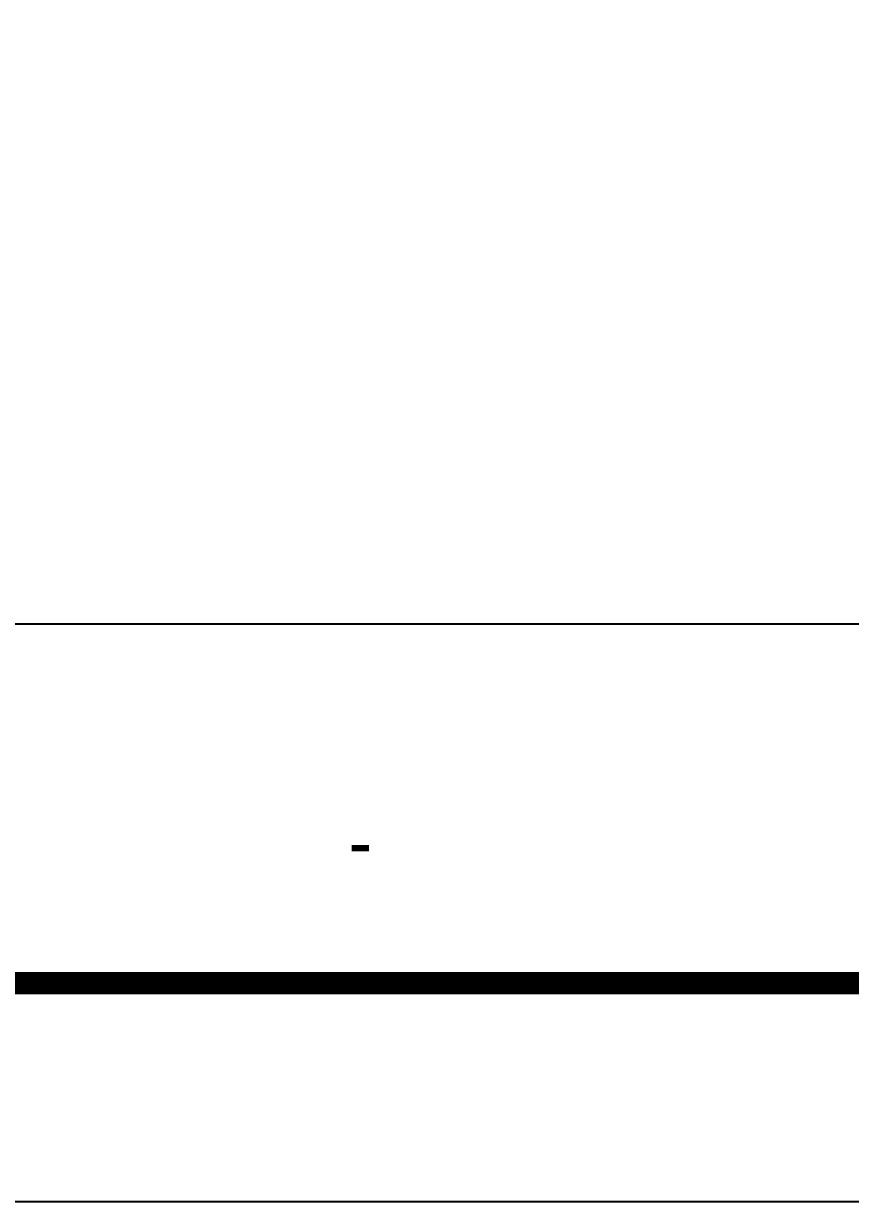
# Model space of a CAD drawing. Header units: millimetres. Extents: x 10297564 to 11610295, y -9287743 to -8409454.
# Drawn here: x 10755882 to 10771065, y -8959388 to -8937761 of the extents above; entities that cross this region are included whole.
import ezdxf
from ezdxf.enums import TextEntityAlignment as Align

# ---------------------------------------------------------------- set-up
doc = ezdxf.new("R2010")
doc.units = ezdxf.units.MM
doc.header["$LTSCALE"] = 100
for name, color, linetype in [('_도곽_마크', 7, 'Continuous'), ('BOX', 7, 'Continuous'), ('BOX_Def', 8, 'Continuous')]:
    doc.layers.add(name, color=color, linetype=linetype)
doc.layers.add('TITLE', color=7, linetype='Continuous', lineweight=0)
doc.styles.add('TITLE', font='H2GTRE.TTF')

# ---------------------------------------------------------------- blocks, each defined once
blk = doc.blocks.new('A$C78AD5414')
at = {"layer": '_도곽_마크'}
for points in [[(280, 53), (160, 53)], [(40, 21), (811, 21)]]:
    blk.add_lwpolyline(points, dxfattribs=at)
at = {"layer": 'BOX', "const_width": 2}
blk.add_lwpolyline([(40, 20), (40, 574), (811, 574), (811, 20)], close=True, dxfattribs=at)
at = {"layer": 'BOX_Def'}
blk.add_lwpolyline([(0, 0), (841, 0), (841, 594), (0, 594)], close=True, dxfattribs=at)
at = {"style": 'TITLE'}
blk.add_text('-', height=5, dxfattribs=at).set_placement((220, 33), align=Align.MIDDLE)

msp = doc.modelspace()

# ---------------------------------------------------------------- block references
at = {"layer": 'TITLE', "color": 4, "xscale": 200, "yscale": 200, "zscale": 200}
msp.add_blockref('A$C78AD5414', (10718064, -8959387.5), dxfattribs=at)

doc.saveas('drawing.dxf')
